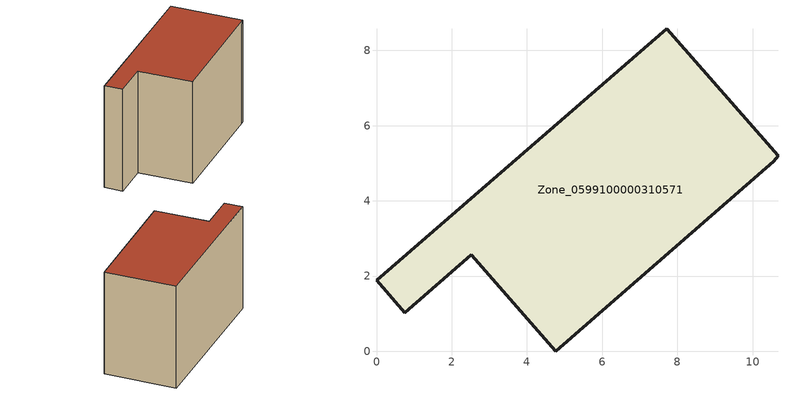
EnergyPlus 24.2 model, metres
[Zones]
Zone_0599100000310571
 floor ground (C_G): 2.52,2.57 0.76,1.03 0,1.9 7.72,8.58 10.68,5.2 10.57,5.06 4.76,0 z0
 wall outside (C_F): 7.72,8.58 0,1.9 0.76,1.03 2.52,2.57 4.76,0 10.57,5.06 10.68,5.2 7.72,8.58 z0:6.75
 roof outside (C_R): 4.76,0 10.57,5.06 10.68,5.2 7.72,8.58 0,1.9 0.76,1.03 2.52,2.57 z6.75
[BUILDING]
Pand.0599100000310571: North Axis=0; Terrain=City; Loads Convergence Tolerance Value=0.04; Temperature Convergence Tolerance Value=0.4; Solar Distribution=FullExterior; Maximum Number of Warmup Days=25; Minimum Number of Warmup Days=1
[Site:Location]
Rotterdam.The.Hague.AP_ZH_NLD Design_Conditions: Latitude=51.96; Longitude=4.45; Time Zone=1; Elevation=-4.5
[SITE:GROUNDTEMPERATURE:BUILDINGSURFACE]
18, 18, 18, 18, 18, 18, 18, 18, 18, 18, 18, 18
[MATERIAL] Thermal Absorptance=0.9; Solar Absorptance=0.7; Visible Absorptance=0.7
Name | Roughness | Thickness | Conductivity | Density | Specific Heat
G.TI.1946 | MediumSmooth | 0.15 | 1 | 540 | 1210
F.TI.1946 | Rough | 0.3 | 0.857143 | 1920 | 840
R.TI.1946 | MediumRough | 0.2 | 0.1 | 1500 | 1000
[CONSTRUCTION]
C_G: G.TI.1946
C_F: F.TI.1946
C_R: R.TI.1946
[ZONE]
Zone_0599100000310571: Type=1; Multiplier=1; Ceiling Height=Autocalculate; Volume=Autocalculate; Floor Area=autocalculate; Part of Total Floor Area=Yes
[ZONEINFILTRATION:DESIGNFLOWRATE]
Infil_Zone_0599100000310571: Zone or ZoneList or Space or SpaceList=Zone_0599100000310571; Schedule=AlwaysOn; Design Flow Rate Calculation Method=Flow/Area; Flow Rate per Floor Area=0.003; Constant Term Coefficient=1; Temperature Term Coefficient=0; Velocity Term Coefficient=0; Velocity Squared Term Coefficient=0
[HVACTEMPLATE:ZONE:IDEALLOADSAIRSYSTEM]
Zone_0599100000310571: Maximum Heating Supply Air Temperature=50; Minimum Cooling Supply Air Temperature=13; Maximum Heating Supply Air Humidity Ratio=0.0156; Minimum Cooling Supply Air Humidity Ratio=0.0077; Heating Limit=NoLimit; Cooling Limit=NoLimit; Dehumidification Control Type=ConstantSensibleHeatRatio; Cooling Sensible Heat Ratio=0.7; Dehumidification Setpoint=60; Humidification Control Type=None; Humidification Setpoint=30; Outdoor Air Method=None; Outdoor Air Flow Rate per Person=0.00944; Outdoor Air Flow Rate per Zone Floor Area=0; Outdoor Air Flow Rate per Zone=0; Demand Controlled Ventilation Type=None; Outdoor Air Economizer Type=NoEconomizer; Heat Recovery Type=None; Sensible Heat Recovery Effectiveness=0.7; Latent Heat Recovery Effectiveness=0.65
[ZONECONTROL:THERMOSTAT]
ThermostatControl_Zone_0599100000310571: Zone or ZoneList=Zone_0599100000310571; Control Type Schedule=DualSetpointControlType; Control 1=Thermostat_Zone_0599100000310571; Temperature Difference Between Cutout And Setpoint=0
[THERMOSTATSETPOINT:DUALSETPOINT]
Thermostat_Zone_0599100000310571: Heating Setpoint Temperature Schedule=HeatingSetpoint_Zone_0599100000310571; Cooling Setpoint Temperature Schedule=CoolingSetpoint_Zone_0599100000310571
[SCHEDULE:COMPACT]
HeatingSetpoint_Zone_0599100000310571: Through: 12/31, For: AllDays, Until: 24:00, 21
CoolingSetpoint_Zone_0599100000310571: Through: 12/31, For: AllDays, Until: 24:00, 24
DualSetpointControlType: Through: 12/31, For: AllDays, Until: 24:00, 4
AlwaysOn: Through: 12/31, For: AllDays, Until: 24:00, 1
